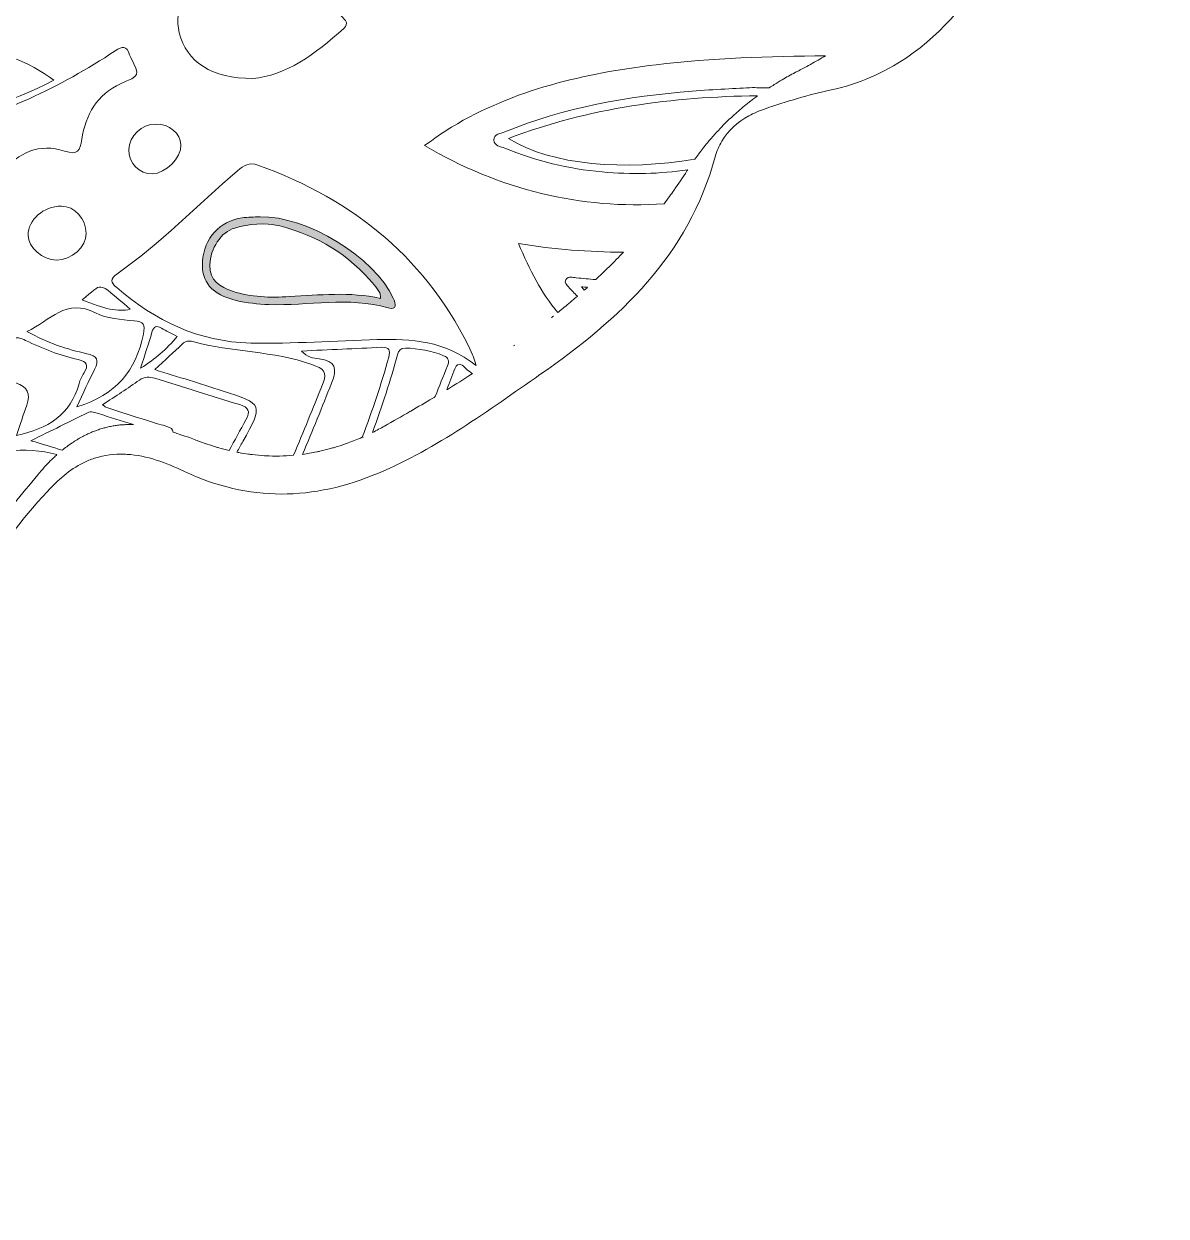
# Model space of a CAD drawing. Extents: x 55 to 2945, y -1852 to -85.
# Drawn here: x 772.2 to 985, y -1520.8 to -1298.7 of the extents above; entities that cross this region are included whole.
import ezdxf

# ---------------------------------------------------------------- set-up
doc = ezdxf.new("R2010")
doc.units = 0
doc.header["$MEASUREMENT"] = 0
doc.layers.add('Layer 1', color=7, linetype='Continuous')

# ---------------------------------------------------------------- blocks, each defined once
blk = doc.blocks.new('block 8')
at = {"layer": 'Layer 1', "true_color": 0xffffff}
h = blk.add_hatch(color=7, dxfattribs=at)
h.dxf.hatch_style = 2
edge = h.paths.add_edge_path()
edge.add_spline(control_points=[(816.19, -1334.61), (815.07, -1334.67), (813.94, -1334.65), (812.84, -1334.81), (808.64, -1335.41), (805.74, -1338.63), (805.46, -1342.93), (805.21, -1346.76), (807.15, -1349.11), (811.76, -1350.2), (813.73, -1350.67), (815.79, -1350.9), (817.82, -1350.97), (825.22, -1351.22), (832.66, -1349.44), (840.04, -1351.58), (841.75, -1352.08), (841.52, -1350.86), (841.02, -1349.75), (837.57, -1342.18), (824.83, -1334.42), (816.19, -1334.61)], knot_values=[0, 0, 0, 0, 1, 1, 1, 2, 2, 2, 3, 3, 3, 4, 4, 4, 5, 5, 5, 6, 6, 6, 7, 7, 7, 7], degree=3, periodic=1)
edge = h.paths.add_edge_path()
edge.add_spline(control_points=[(821.67, -1349.49), (818.1, -1349.69), (814.51, -1349.62), (811.07, -1348.49), (808.72, -1347.72), (806.79, -1346.5), (806.84, -1343.58), (806.88, -1340.56), (808.93, -1337.41), (811.48, -1336.71), (814.24, -1335.96), (816.94, -1335.59), (819.87, -1336.33), (826.95, -1338.12), (832.8, -1341.73), (837.47, -1347.3), (837.87, -1347.76), (838.2, -1348.28), (838.52, -1348.8), (838.61, -1348.95), (838.57, -1349.18), (838.64, -1349.82), (832.85, -1348.55), (827.27, -1349.18), (821.67, -1349.49)], knot_values=[0, 0, 0, 0, 1, 1, 1, 2, 2, 2, 3, 3, 3, 4, 4, 4, 5, 5, 5, 6, 6, 6, 7, 7, 7, 8, 8, 8, 8], degree=3, periodic=1)
at = {"layer": 'Layer 1', "lineweight": 0}
for points, knots in [([(984.23, -1238.67), (984.04, -1237.13), (983.65, -1235.56), (983.07, -1233.95), (982.05, -1231.18), (980.63, -1228.7), (978.93, -1226.43), (977.09, -1223.94), (974.91, -1221.7), (972.56, -1219.61), (966.07, -1213.85), (958.71, -1209.23), (951.76, -1204.09), (947.81, -1201.16), (943.88, -1198.21), (939.91, -1195.3), (936.3, -1192.65), (932.65, -1190.03), (928.93, -1187.51), (926.35, -1185.77), (923.82, -1183.96), (921.32, -1182.12), (914.12, -1176.81), (907.17, -1171.16), (900.24, -1165.5), (897.81, -1163.51), (895.38, -1161.53), (892.95, -1159.56), (891.09, -1158.05), (889.26, -1156.51), (887.44, -1154.96), (880.19, -1148.73), (873.22, -1142.13), (866.09, -1135.75), (858.42, -1128.87), (850.71, -1122.04), (842.75, -1115.51), (835.46, -1109.54), (827.97, -1103.83), (820.08, -1098.6), (815.18, -1095.35), (810.18, -1092.35), (805.04, -1089.66), (793.74, -1083.73), (781.82, -1079.23), (769.09, -1076.6), (766.02, -1075.96), (762.94, -1075.44), (759.86, -1075), (752.84, -1073.99), (745.77, -1073.41), (738.69, -1073), (735.58, -1072.82), (732.47, -1072.67), (729.36, -1072.52), (719.81, -1072.09), (710.27, -1071.85), (700.75, -1071.88), (685.52, -1071.92), (670.32, -1072.68), (655.17, -1074.53), (649.49, -1075.23), (643.82, -1076.08), (638.15, -1077.1), (636.6, -1077.38), (635.04, -1077.6), (633.48, -1077.78), (631.05, -1078.06), (628.61, -1078.23), (626.17, -1078.27), (623.75, -1078.31), (621.33, -1078.21), (618.9, -1078.02), (617.3, -1077.9), (615.71, -1077.74), (614.11, -1077.52), (612.29, -1077.26), (610.5, -1076.9), (608.75, -1076.47), (603.2, -1075.09), (597.95, -1072.87), (592.85, -1070.31), (591.24, -1069.5), (589.65, -1068.66), (588.07, -1067.8), (584.59, -1065.91), (581.09, -1064.14), (577.55, -1062.5), (562.77, -1055.65), (547.34, -1051.17), (530.6, -1050.58), (528.46, -1050.5), (526.32, -1050.46), (524.2, -1050.45), (509.3, -1050.39), (494.64, -1052.01), (480.18, -1055.79), (468.77, -1058.77), (458.56, -1064.55), (448.21, -1069.89), (437.11, -1075.6), (425.69, -1078.16), (413.91, -1078.1), (408.56, -1078.07), (403.13, -1077.51), (397.62, -1076.45), (389.73, -1074.94), (381.78, -1073.73), (373.79, -1072.98), (369.49, -1072.58), (365.18, -1072.3), (360.86, -1072.19), (355.87, -1072.07), (350.89, -1072.01), (345.9, -1071.99), (344.75, -1071.99), (343.6, -1071.97), (342.45, -1071.97), (324.06, -1071.98), (305.68, -1072.7), (287.32, -1074.32), (268.05, -1076.01), (250.2, -1081.5), (233.56, -1090.49), (229.57, -1092.65), (225.65, -1095), (221.81, -1097.55), (218.47, -1099.77), (215.22, -1102.08), (212, -1104.43), (202.44, -1111.44), (193.33, -1119.01), (184.4, -1126.8), (181.4, -1129.42), (178.41, -1132.05), (175.43, -1134.71), (173.68, -1136.27), (171.94, -1137.86), (170.2, -1139.44), (163.16, -1145.86), (156.18, -1152.36), (148.79, -1158.34), (147.29, -1159.56), (145.8, -1160.79), (144.31, -1162.03), (140.8, -1164.95), (137.3, -1167.89), (133.69, -1170.71), (132.12, -1171.93), (130.53, -1173.13), (128.91, -1174.29), (126.9, -1175.73), (124.91, -1177.19), (122.92, -1178.66), (116.33, -1183.53), (109.82, -1188.5), (103.14, -1193.24), (100.3, -1195.26), (97.49, -1197.33), (94.68, -1199.39), (91.61, -1201.66), (88.53, -1203.93), (85.42, -1206.14), (84.03, -1207.13), (82.66, -1208.16), (81.3, -1209.2), (78.15, -1211.62), (75.07, -1214.13), (72, -1216.65), (70.67, -1217.73), (69.34, -1218.82), (68, -1219.9), (64.54, -1222.68), (61.41, -1225.83), (59.2, -1229.71), (57.91, -1232), (56.98, -1234.34), (56.43, -1236.67), (55.12, -1242.32), (56.13, -1247.9), (60.05, -1252.39), (61.66, -1254.23), (63.75, -1255.89), (66.37, -1257.29), (68.6, -1258.49), (70.89, -1259.49), (73.24, -1260.32), (75.41, -1261.08), (77.62, -1261.69), (79.89, -1262.15), (82.02, -1262.58), (83.04, -1263.36), (82.76, -1265.8), (82.7, -1266.33), (82.66, -1266.88), (82.62, -1267.42), (82.48, -1269.62), (82.56, -1271.85), (83.08, -1274.01), (84.16, -1278.54), (85.65, -1282.67), (87.51, -1286.46), (91.84, -1295.24), (98.27, -1302), (106.89, -1306.65), (110.6, -1308.65), (114.69, -1310.28), (119.21, -1311.5), (121.29, -1312.06), (123.38, -1312.57), (125.49, -1313), (134.23, -1314.8), (139.17, -1320.38), (141.59, -1328.71), (143.63, -1335.68), (147.21, -1341.7), (151.97, -1346.97), (153.14, -1348.27), (154.36, -1349.54), (155.68, -1350.74), (161, -1355.64), (166.6, -1360.15), (172.4, -1364.38), (178.7, -1368.99), (185.24, -1373.27), (191.94, -1377.32), (198.19, -1381.11), (204.85, -1383.96), (212.03, -1385.44), (214.34, -1385.92), (216.68, -1386.33), (219.02, -1386.46), (219.49, -1386.49), (219.96, -1386.51), (220.44, -1386.52), (222.12, -1386.53), (223.8, -1386.38), (225.47, -1385.98), (226.56, -1385.72), (227.64, -1385.42), (228.72, -1385.12), (233.1, -1383.88), (237.39, -1382.29), (241.62, -1380.58), (244.61, -1379.37), (247.49, -1378.79), (250.25, -1378.85), (254.85, -1378.96), (259.1, -1380.87), (262.96, -1384.7), (264.08, -1385.81), (265.15, -1386.96), (266.18, -1388.14), (269.66, -1392.12), (272.73, -1396.47), (275.71, -1400.81), (277.52, -1403.45), (279.54, -1405.85), (281.68, -1408.13), (284.01, -1410.6), (286.49, -1412.92), (289.02, -1415.2), (290.18, -1416.24), (291.25, -1417.37), (292.41, -1418.4), (293.48, -1419.36), (294.63, -1420.22), (296.03, -1420.85), (297.48, -1421.49), (298.92, -1422.15), (300.36, -1422.81), (304.27, -1424.6), (308.14, -1426.46), (311.98, -1428.4), (313.37, -1429.1), (314.76, -1429.8), (316.14, -1430.52), (323.05, -1434.12), (329.37, -1438.77), (334.43, -1444.63), (339.86, -1450.91), (345.75, -1456.43), (353.09, -1460.33), (354.12, -1460.88), (355.17, -1461.41), (356.23, -1461.92), (357.38, -1462.48), (358.54, -1463.01), (359.72, -1463.5), (360.01, -1463.62), (360.24, -1463.74), (360.44, -1463.86), (361.1, -1464.29), (361.2, -1464.8), (360.6, -1465.83), (360.3, -1466.35), (360.02, -1466.87), (359.74, -1467.39), (358.95, -1468.85), (358.2, -1470.33), (357.45, -1471.81), (357.18, -1472.34), (356.92, -1472.87), (356.65, -1473.39), (337.91, -1509.88), (325.24, -1547.98), (319.87, -1588.02), (318.36, -1599.23), (317.43, -1610.6), (317.1, -1622.13), (316.84, -1631.24), (317.29, -1640.22), (318.73, -1649.04), (320.06, -1657.22), (322.24, -1665.25), (325.52, -1673.09), (328.73, -1680.75), (332.51, -1687.77), (336.78, -1694.22), (354.69, -1721.21), (381.49, -1738.02), (413.19, -1749.04), (415.51, -1749.84), (417.92, -1750.29), (420.33, -1750.28), (422.4, -1750.27), (424.47, -1749.93), (426.48, -1749.18), (427.49, -1748.8), (428.48, -1748.32), (429.45, -1747.74), (431.93, -1746.25), (433.45, -1744), (433.95, -1741.55), (434.48, -1738.96), (433.86, -1736.14), (431.98, -1733.74), (430.9, -1732.37), (429.57, -1731.3), (428.14, -1730.35), (427.77, -1730.11), (427.39, -1729.86), (427.01, -1729.63), (420.37, -1725.62), (414.06, -1721.12), (407.9, -1716.41), (383.2, -1697.52), (370.84, -1672.59), (371.19, -1641.46), (371.32, -1629.86), (372.7, -1618.38), (374.94, -1607), (376.01, -1601.57), (377.28, -1596.22), (378.73, -1590.94), (383.17, -1574.8), (389.33, -1559.32), (396.77, -1544.33), (399.14, -1539.54), (401.65, -1534.81), (404.27, -1530.12), (413.72, -1513.21), (425.07, -1497.55), (436.23, -1481.77), (436.89, -1480.84), (437.54, -1479.9), (438.19, -1478.97), (440.79, -1475.24), (443.4, -1471.41), (446.3, -1467.2), (447.48, -1473.39), (448.62, -1479.12), (449.66, -1484.77), (449.92, -1486.14), (450.17, -1487.51), (450.41, -1488.87), (451.4, -1494.54), (452.32, -1500.22), (453.18, -1505.91), (454.4, -1513.88), (455.5, -1521.86), (456.49, -1529.86), (457.32, -1536.59), (458.08, -1543.31), (458.76, -1550.05), (459.39, -1556.38), (459.95, -1562.72), (460.39, -1569.06), (460.63, -1572.53), (460.79, -1576), (460.91, -1579.48), (461.28, -1589.89), (461.21, -1600.32), (461.11, -1610.74), (461.07, -1614.32), (461.04, -1617.89), (461.02, -1621.46), (461.01, -1623.82), (461, -1626.17), (461, -1628.53), (460.97, -1637.61), (460.96, -1646.69), (460.62, -1655.77), (460.54, -1657.98), (460.6, -1660.19), (460.68, -1662.4), (460.75, -1664.37), (460.82, -1666.35), (460.82, -1668.32), (460.78, -1680.48), (461.27, -1692.66), (461.83, -1704.81), (462.1, -1710.88), (462.46, -1716.93), (462.89, -1722.99), (463.84, -1736.31), (465.16, -1749.59), (466.94, -1762.84), (468.91, -1777.42), (471.55, -1791.86), (476.88, -1805.67), (485.24, -1827.37), (506.23, -1841.53), (528.26, -1841.51), (532.34, -1841.5), (536.46, -1841.01), (540.54, -1839.99), (563.48, -1834.27), (576.8, -1818.63), (582.54, -1796.37), (587.6, -1776.72), (588.22, -1756.44), (589.71, -1736.3), (590.63, -1723.98), (591.66, -1711.66), (592.47, -1699.33), (592.57, -1697.86), (592.69, -1696.39), (592.79, -1694.92), (593.02, -1691.46), (593.11, -1688.01), (592.38, -1684.61), (592.06, -1683.09), (591.58, -1681.59), (590.87, -1680.1), (588.89, -1675.96), (586.01, -1672.83), (581.43, -1672.07), (580.33, -1671.88), (579.67, -1671.61), (579.33, -1671.13), (579.02, -1670.69), (578.97, -1670.07), (579.1, -1669.16), (579.37, -1667.33), (579.58, -1665.48), (579.78, -1663.64), (580.59, -1656.02), (580.89, -1648.36), (581.62, -1640.74), (581.93, -1637.5), (582.25, -1634.25), (582.57, -1631.01), (583.28, -1623.97), (584, -1616.93), (584.67, -1609.89), (584.98, -1606.71), (585.27, -1603.53), (585.55, -1600.34), (585.83, -1597.16), (586.09, -1593.98), (586.35, -1590.79), (586.92, -1583.68), (587.44, -1576.56), (587.96, -1569.45), (588.19, -1566.25), (588.42, -1563.06), (588.66, -1559.87), (589.47, -1548.83), (590.24, -1537.79), (591.03, -1526.75), (591.77, -1516.36), (592.52, -1505.97), (593.32, -1495.58), (593.55, -1492.55), (593.82, -1489.53), (594.12, -1486.47), (594.72, -1480.36), (595.42, -1474.12), (596.08, -1467.46), (599.8, -1472.81), (602.93, -1477.42), (606.18, -1481.94), (624.37, -1507.17), (640.96, -1533.32), (652.32, -1562.42), (663.92, -1592.12), (671.17, -1622.65), (668.39, -1654.86), (667.59, -1664.12), (665.36, -1673.01), (661.49, -1681.36), (660.53, -1683.43), (659.47, -1685.47), (658.3, -1687.47), (648.98, -1703.47), (635.52, -1715.32), (620.09, -1725.14), (619.4, -1725.58), (618.71, -1726.01), (618.01, -1726.44), (615.2, -1728.18), (612.4, -1729.92), (609.94, -1732.18), (603.93, -1737.72), (605.55, -1746.01), (613.23, -1748.82), (615.68, -1749.72), (618.16, -1750.13), (620.63, -1750.11), (623.1, -1750.09), (625.56, -1749.64), (627.97, -1748.84), (654.73, -1739.85), (678.15, -1725.73), (696.32, -1703.72), (708.35, -1689.15), (716.57, -1672.91), (720.59, -1654.92), (721.52, -1650.76), (722.22, -1646.52), (722.7, -1642.18), (722.98, -1639.61), (723.17, -1637.05), (723.32, -1634.48), (723.92, -1623.93), (723.45, -1613.37), (722.39, -1602.81), (720.59, -1584.92), (717.31, -1567.31), (713, -1549.88), (705.79, -1520.69), (694.39, -1493.13), (680.27, -1466.65), (679.25, -1464.73), (679.48, -1464.18), (681.47, -1463.51), (689.76, -1460.71), (696.84, -1455.99), (703.14, -1449.9), (705.52, -1447.59), (707.59, -1444.96), (710.02, -1442.79), (713.74, -1439.46), (717.42, -1436.08), (721.09, -1432.69), (723, -1430.93), (725.06, -1429.31), (727.39, -1428.24), (728.51, -1427.73), (729.69, -1427.33), (730.95, -1427.12), (736.04, -1426.28), (740.55, -1424.41), (744.78, -1421.73), (746, -1420.95), (747.21, -1420.12), (748.39, -1419.22), (754.28, -1414.69), (759.81, -1409.84), (763.55, -1403.42), (767.27, -1397.04), (771.52, -1391.08), (776.59, -1385.76), (778.55, -1383.71), (780.61, -1381.73), (783.27, -1380.43), (783.93, -1380.11), (784.61, -1379.82), (785.35, -1379.6), (787.26, -1379.01), (789.09, -1378.79), (790.88, -1378.84), (791.05, -1378.84), (791.23, -1378.86), (791.41, -1378.87), (795.13, -1379.08), (798.63, -1380.43), (802.08, -1382.05), (808.1, -1384.89), (814.11, -1386.25), (820.12, -1386.26), (826.14, -1386.27), (832.17, -1384.93), (838.24, -1382.37), (849.19, -1377.75), (858.67, -1370.73), (868.34, -1364.02), (883.21, -1353.72), (896.03, -1341.79), (901, -1323.42), (901.28, -1322.38), (901.7, -1321.43), (902.22, -1320.55), (903.41, -1318.54), (905.16, -1316.97), (907.26, -1315.82), (908.18, -1315.32), (909.15, -1314.89), (910.18, -1314.54), (914.27, -1313.18), (918.4, -1311.85), (922.6, -1310.97), (927.79, -1309.89), (932.47, -1307.78), (936.62, -1304.98), (950.57, -1295.56), (958.37, -1278.28), (958.29, -1265.73), (958.29, -1265.29), (958.33, -1264.92), (958.39, -1264.58), (958.66, -1263.18), (959.53, -1262.61), (961.16, -1262.25), (967.07, -1260.94), (972.54, -1258.6), (977.29, -1254.76), (982.67, -1250.42), (985.03, -1244.86), (984.23, -1238.67)], [0, 0, 0, 0, 1, 1, 1, 2, 2, 2, 3, 3, 3, 4, 4, 4, 5, 5, 5, 6, 6, 6, 7, 7, 7, 8, 8, 8, 9, 9, 9, 10, 10, 10, 11, 11, 11, 12, 12, 12, 13, 13, 13, 14, 14, 14, 15, 15, 15, 16, 16, 16, 17, 17, 17, 18, 18, 18, 19, 19, 19, 20, 20, 20, 21, 21, 21, 22, 22, 22, 23, 23, 23, 24, 24, 24, 25, 25, 25, 26, 26, 26, 27, 27, 27, 28, 28, 28, 29, 29, 29, 30, 30, 30, 31, 31, 31, 32, 32, 32, 33, 33, 33, 34, 34, 34, 35, 35, 35, 36, 36, 36, 37, 37, 37, 38, 38, 38, 39, 39, 39, 40, 40, 40, 41, 41, 41, 42, 42, 42, 43, 43, 43, 44, 44, 44, 45, 45, 45, 46, 46, 46, 47, 47, 47, 48, 48, 48, 49, 49, 49, 50, 50, 50, 51, 51, 51, 52, 52, 52, 53, 53, 53, 54, 54, 54, 55, 55, 55, 56, 56, 56, 57, 57, 57, 58, 58, 58, 59, 59, 59, 60, 60, 60, 61, 61, 61, 62, 62, 62, 63, 63, 63, 64, 64, 64, 65, 65, 65, 66, 66, 66, 67, 67, 67, 68, 68, 68, 69, 69, 69, 70, 70, 70, 71, 71, 71, 72, 72, 72, 73, 73, 73, 74, 74, 74, 75, 75, 75, 76, 76, 76, 77, 77, 77, 78, 78, 78, 79, 79, 79, 80, 80, 80, 81, 81, 81, 82, 82, 82, 83, 83, 83, 84, 84, 84, 85, 85, 85, 86, 86, 86, 87, 87, 87, 88, 88, 88, 89, 89, 89, 90, 90, 90, 91, 91, 91, 92, 92, 92, 93, 93, 93, 94, 94, 94, 95, 95, 95, 96, 96, 96, 97, 97, 97, 98, 98, 98, 99, 99, 99, 100, 100, 100, 101, 101, 101, 102, 102, 102, 103, 103, 103, 104, 104, 104, 105, 105, 105, 106, 106, 106, 107, 107, 107, 108, 108, 108, 109, 109, 109, 110, 110, 110, 111, 111, 111, 112, 112, 112, 113, 113, 113, 114, 114, 114, 115, 115, 115, 116, 116, 116, 117, 117, 117, 118, 118, 118, 119, 119, 119, 120, 120, 120, 121, 121, 121, 122, 122, 122, 123, 123, 123, 124, 124, 124, 125, 125, 125, 126, 126, 126, 127, 127, 127, 128, 128, 128, 129, 129, 129, 130, 130, 130, 131, 131, 131, 132, 132, 132, 133, 133, 133, 134, 134, 134, 135, 135, 135, 136, 136, 136, 137, 137, 137, 138, 138, 138, 139, 139, 139, 140, 140, 140, 141, 141, 141, 142, 142, 142, 143, 143, 143, 144, 144, 144, 145, 145, 145, 146, 146, 146, 147, 147, 147, 148, 148, 148, 149, 149, 149, 150, 150, 150, 151, 151, 151, 152, 152, 152, 153, 153, 153, 154, 154, 154, 155, 155, 155, 156, 156, 156, 157, 157, 157, 158, 158, 158, 159, 159, 159, 160, 160, 160, 161, 161, 161, 162, 162, 162, 163, 163, 163, 164, 164, 164, 165, 165, 165, 166, 166, 166, 167, 167, 167, 168, 168, 168, 169, 169, 169, 170, 170, 170, 171, 171, 171, 172, 172, 172, 173, 173, 173, 174, 174, 174, 175, 175, 175, 176, 176, 176, 177, 177, 177, 178, 178, 178, 179, 179, 179, 180, 180, 180, 181, 181, 181, 182, 182, 182, 183, 183, 183, 184, 184, 184, 185, 185, 185, 186, 186, 186, 187, 187, 187, 188, 188, 188, 189, 189, 189, 190, 190, 190, 191, 191, 191, 192, 192, 192, 193, 193, 193, 194, 194, 194, 195, 195, 195, 196, 196, 196, 197, 197, 197, 198, 198, 198, 199, 199, 199, 200, 200, 200, 201, 201, 201, 202, 202, 202, 203, 203, 203, 204, 204, 204, 205, 205, 205, 206, 206, 206, 207, 207, 207, 208, 208, 208, 209, 209, 209, 210, 210, 210, 210]), ([(801.14, -1300.35), (800, -1295.83), (802.27, -1291.65), (806.87, -1289.53), (811.31, -1287.49), (815.66, -1288.41), (819.95, -1289.9), (824.34, -1291.42), (828.05, -1294.11), (831.4, -1297.32), (832.04, -1297.94), (832.86, -1298.52), (831.77, -1299.52), (826.51, -1304.35), (820.86, -1308.37), (814.87, -1308.83), (807.14, -1308.92), (802.51, -1305.72), (801.14, -1300.35)], [0, 0, 0, 0, 1, 1, 1, 2, 2, 2, 3, 3, 3, 4, 4, 4, 5, 5, 5, 6, 6, 6, 6]), ([(782.96, -1320.18), (782.61, -1322.27), (782.3, -1323.19), (779.77, -1322.38), (775.06, -1320.87), (771.15, -1322.56), (768.16, -1326.41), (767.44, -1327.35), (766.92, -1328.16), (765.46, -1327.35), (761.11, -1324.92), (756.67, -1322.66), (751.64, -1319.99), (753.51, -1319.47), (754.69, -1319.13), (755.86, -1318.81), (767.77, -1315.56), (778.92, -1310.59), (789.18, -1303.71), (790.53, -1302.81), (791.35, -1302.71), (791.85, -1304.42), (791.91, -1304.61), (792.02, -1304.79), (792.11, -1304.97), (793.87, -1308.4), (793.8, -1308.25), (790.21, -1309.84), (785.81, -1311.8), (783.72, -1315.63), (782.96, -1320.18)], [0, 0, 0, 0, 1, 1, 1, 2, 2, 2, 3, 3, 3, 4, 4, 4, 5, 5, 5, 6, 6, 6, 7, 7, 7, 8, 8, 8, 9, 9, 9, 10, 10, 10, 10]), ([(754.37, -1314.91), (755.35, -1313.75), (756.36, -1312.73), (754.68, -1311.37), (754.04, -1310.85), (754.23, -1310.34), (754.77, -1309.86), (755.16, -1309.52), (755.53, -1309.17), (755.9, -1308.82), (758.14, -1306.7), (759.87, -1302.26), (762.62, -1302.83), (767.71, -1303.89), (772.97, -1305.6), (777.79, -1309.19), (769.46, -1313.48), (761, -1315.81), (752.33, -1318.25), (752.46, -1316.44), (753.62, -1315.79), (754.37, -1314.91)], [0, 0, 0, 0, 1, 1, 1, 2, 2, 2, 3, 3, 3, 4, 4, 4, 5, 5, 5, 6, 6, 6, 7, 7, 7, 7]), ([(918.76, -1306.22), (918.29, -1306.49), (917.81, -1306.74), (917.33, -1306.99), (916.98, -1307.17), (916.64, -1307.37), (916.29, -1307.54), (916.16, -1307.61), (916.04, -1307.68), (915.91, -1307.75), (915.08, -1308.18), (914.27, -1308.62), (913.47, -1309.09), (912.97, -1309.38), (912.5, -1309.69), (912.01, -1309.99), (911.7, -1310.18), (911.38, -1310.37), (911.07, -1310.57), (910.06, -1310.57), (909.03, -1310.57), (907.96, -1310.56), (905.05, -1310.72), (900.86, -1310.86), (896.68, -1311.21), (884.72, -1312.19), (872.97, -1314.2), (861.79, -1318.8), (861, -1319.13), (859.72, -1319.15), (859.76, -1320.32), (859.79, -1321.44), (861.03, -1321.52), (861.82, -1321.85), (867.61, -1324.25), (873.67, -1325.67), (879.91, -1326.26), (885.41, -1326.77), (890.73, -1326.63), (895.87, -1325.86), (895.85, -1325.9), (895.82, -1325.93), (895.79, -1325.97), (895.78, -1326), (895.76, -1326.03), (895.74, -1326.06), (894.95, -1327.3), (894.13, -1328.5), (893.3, -1329.69), (893.03, -1330.08), (892.75, -1330.45), (892.47, -1330.83), (892.14, -1331.29), (891.8, -1331.74), (891.47, -1332.18), (876.18, -1333.31), (860.68, -1329.55), (846.83, -1321.34), (848.59, -1320.13), (850.16, -1318.93), (851.85, -1317.92), (863.58, -1310.88), (876.59, -1307.9), (889.97, -1306.31), (900.48, -1305.06), (911.02, -1304.69), (921.57, -1304.63), (920.64, -1305.17), (919.7, -1305.7), (918.76, -1306.22)], [0, 0, 0, 0, 1, 1, 1, 2, 2, 2, 3, 3, 3, 4, 4, 4, 5, 5, 5, 6, 6, 6, 7, 7, 7, 8, 8, 8, 9, 9, 9, 10, 10, 10, 11, 11, 11, 12, 12, 12, 13, 13, 13, 14, 14, 14, 15, 15, 15, 16, 16, 16, 17, 17, 17, 18, 18, 18, 19, 19, 19, 20, 20, 20, 21, 21, 21, 22, 22, 22, 23, 23, 23, 23]), ([(907.32, -1313.25), (906.54, -1313.87), (905.78, -1314.51), (905.04, -1315.16), (904.85, -1315.33), (904.66, -1315.5), (904.47, -1315.67), (903.77, -1316.31), (903.09, -1316.96), (902.43, -1317.63), (902.24, -1317.83), (902.05, -1318.03), (901.86, -1318.24), (901.33, -1318.8), (900.81, -1319.37), (900.3, -1319.96), (900.11, -1320.17), (899.93, -1320.37), (899.75, -1320.59), (899.18, -1321.27), (898.63, -1321.97), (898.1, -1322.68), (897.88, -1322.97), (897.66, -1323.26), (897.45, -1323.55), (897.37, -1323.66), (897.29, -1323.77), (897.21, -1323.88), (884.31, -1326.07), (870.44, -1325.08), (862.48, -1320.02), (877.68, -1314.26), (893.1, -1312.28), (908.87, -1312.07), (908.43, -1312.39), (908.01, -1312.72), (907.58, -1313.05), (907.49, -1313.12), (907.4, -1313.18), (907.32, -1313.25)], [0, 0, 0, 0, 1, 1, 1, 2, 2, 2, 3, 3, 3, 4, 4, 4, 5, 5, 5, 6, 6, 6, 7, 7, 7, 8, 8, 8, 9, 9, 9, 10, 10, 10, 11, 11, 11, 12, 12, 12, 13, 13, 13, 13]), ([(796.75, -1317.34), (799.29, -1317.33), (801.39, -1319.06), (801.44, -1321.21), (801.5, -1323.66), (798.67, -1326.54), (796.12, -1326.62), (793.7, -1326.69), (791.7, -1324.64), (791.73, -1322.11), (791.77, -1319.59), (794.12, -1317.36), (796.75, -1317.34)], [0, 0, 0, 0, 1, 1, 1, 2, 2, 2, 3, 3, 3, 4, 4, 4, 4]), ([(838.03, -1357.5), (830.17, -1357.73), (822.33, -1358.29), (814.44, -1358.13), (804.7, -1357.93), (796.7, -1353.95), (789.47, -1347.81), (788.28, -1346.8), (788.23, -1346.21), (789.51, -1345.29), (797.61, -1339.58), (804.53, -1332.48), (812, -1326.03), (813.16, -1325.03), (814.14, -1324.41), (815.8, -1325), (833.85, -1331.45), (847.59, -1342.74), (855.8, -1360.31), (855.96, -1360.67), (856.05, -1361.06), (856.46, -1362.34), (850.54, -1357.67), (844.33, -1357.32), (838.03, -1357.5)], [0, 0, 0, 0, 1, 1, 1, 2, 2, 2, 3, 3, 3, 4, 4, 4, 5, 5, 5, 6, 6, 6, 7, 7, 7, 8, 8, 8, 8]), ([(778.24, -1342.68), (775.72, -1342.7), (772.96, -1340.3), (772.96, -1338.09), (772.96, -1335.15), (775.8, -1332.66), (779.19, -1332.63), (781.59, -1332.61), (783.75, -1334.99), (783.8, -1337.72), (783.84, -1340.21), (781.11, -1342.65), (778.24, -1342.68)], [0, 0, 0, 0, 1, 1, 1, 2, 2, 2, 3, 3, 3, 4, 4, 4, 4]), ([(816.19, -1334.61), (815.07, -1334.67), (813.94, -1334.65), (812.84, -1334.81), (808.64, -1335.41), (805.74, -1338.63), (805.46, -1342.93), (805.21, -1346.76), (807.15, -1349.11), (811.76, -1350.2), (813.73, -1350.67), (815.79, -1350.9), (817.82, -1350.97), (825.22, -1351.22), (832.66, -1349.44), (840.04, -1351.58), (841.75, -1352.08), (841.52, -1350.86), (841.02, -1349.75), (837.57, -1342.18), (824.83, -1334.42), (816.19, -1334.61)], [0, 0, 0, 0, 1, 1, 1, 2, 2, 2, 3, 3, 3, 4, 4, 4, 5, 5, 5, 6, 6, 6, 7, 7, 7, 7]), ([(821.67, -1349.49), (818.1, -1349.69), (814.51, -1349.62), (811.07, -1348.49), (808.72, -1347.72), (806.79, -1346.5), (806.84, -1343.58), (806.88, -1340.56), (808.93, -1337.41), (811.48, -1336.71), (814.24, -1335.96), (816.94, -1335.59), (819.87, -1336.33), (826.95, -1338.12), (832.8, -1341.73), (837.47, -1347.3), (837.87, -1347.76), (838.2, -1348.28), (838.52, -1348.8), (838.61, -1348.95), (838.57, -1349.18), (838.64, -1349.82), (832.85, -1348.55), (827.27, -1349.18), (821.67, -1349.49)], [0, 0, 0, 0, 1, 1, 1, 2, 2, 2, 3, 3, 3, 4, 4, 4, 5, 5, 5, 6, 6, 6, 7, 7, 7, 8, 8, 8, 8]), ([(879.91, -1345.2), (879.52, -1345.58), (879.13, -1345.95), (878.73, -1346.32), (877.53, -1346.22), (876.32, -1346.11), (875.11, -1345.99), (874.44, -1345.92), (873.65, -1345.53), (873.18, -1346.35), (872.86, -1346.88), (873.31, -1347.31), (873.65, -1347.67), (874.19, -1348.27), (874.74, -1348.85), (875.31, -1349.4), (875.16, -1349.53), (875.01, -1349.67), (874.86, -1349.8), (874.11, -1350.44), (873.35, -1351.08), (872.58, -1351.71), (872.28, -1351.96), (871.97, -1352.21), (871.66, -1352.46), (868.62, -1348.81), (866.39, -1344.52), (864.36, -1339.61), (871.03, -1340.68), (877.5, -1341.2), (883.9, -1341.2), (883.02, -1342.13), (882.13, -1343.04), (881.22, -1343.94), (880.79, -1344.37), (880.35, -1344.78), (879.91, -1345.2)], [0, 0, 0, 0, 1, 1, 1, 2, 2, 2, 3, 3, 3, 4, 4, 4, 5, 5, 5, 6, 6, 6, 7, 7, 7, 8, 8, 8, 9, 9, 9, 10, 10, 10, 11, 11, 11, 12, 12, 12, 12]), ([(791.99, -1351.85), (789.78, -1352.33), (787.1, -1351.82), (783.03, -1350.06), (787.06, -1347.07), (785.39, -1346.17), (791.99, -1351.85)], [0, 0, 0, 0, 1, 1, 1, 2, 2, 2, 2]), ([(876.59, -1348.28), (876.41, -1348.07), (876.23, -1347.87), (876.06, -1347.66), (876.45, -1347.69), (876.82, -1347.71), (877.21, -1347.74), (877.2, -1347.74), (877.2, -1347.74), (877.2, -1347.75), (877, -1347.93), (876.79, -1348.1), (876.59, -1348.28)], [0, 0, 0, 0, 1, 1, 1, 2, 2, 2, 3, 3, 3, 4, 4, 4, 4]), ([(785.35, -1363.05), (786.27, -1361.28), (785.82, -1360.54), (783.9, -1360.12), (780.22, -1359.31), (776.63, -1358.16), (772.75, -1355.99), (777.08, -1353.94), (780.07, -1349.69), (785.55, -1352.52), (787.65, -1353.6), (790.29, -1353.75), (792.71, -1354), (794.51, -1354.18), (794.82, -1354.68), (794.46, -1356.46), (793.11, -1363.26), (789.32, -1367.82), (782.07, -1370.02), (783.28, -1367.42), (784.23, -1365.19), (785.35, -1363.05)], [0, 0, 0, 0, 1, 1, 1, 2, 2, 2, 3, 3, 3, 4, 4, 4, 5, 5, 5, 6, 6, 6, 7, 7, 7, 7]), ([(796.05, -1356.1), (796.36, -1355.08), (796.85, -1354.79), (797.82, -1355.35), (798.69, -1355.86), (799.59, -1356.31), (800.76, -1356.92), (798.71, -1359.31), (796.67, -1361.08), (793.94, -1362.83), (794.74, -1360.31), (795.42, -1358.21), (796.05, -1356.1)], [0, 0, 0, 0, 1, 1, 1, 2, 2, 2, 3, 3, 3, 4, 4, 4, 4]), ([(870.52, -1353.39), (870.52, -1353.39), (870.52, -1353.38), (870.52, -1353.38), (870.63, -1353.3), (870.75, -1353.21), (870.86, -1353.12), (870.8, -1353.16), (870.74, -1353.21), (870.69, -1353.26), (870.63, -1353.3), (870.58, -1353.35), (870.52, -1353.39)], [0, 0, 0, 0, 1, 1, 1, 2, 2, 2, 3, 3, 3, 4, 4, 4, 4]), ([(772.72, -1369.69), (773.46, -1367.57), (772.93, -1366.3), (770.62, -1365.56), (767.64, -1364.58), (764.76, -1363.26), (761.64, -1361.37), (764.68, -1359.91), (767.3, -1358.68), (769.89, -1357.39), (770.86, -1356.91), (771.65, -1357.25), (772.5, -1357.65), (775.64, -1359.16), (778.88, -1360.44), (782.28, -1361.21), (783.92, -1361.59), (784.32, -1362.27), (783.38, -1363.72), (782.99, -1364.31), (782.65, -1364.97), (782.47, -1365.65), (780.91, -1371.51), (776.59, -1374.1), (770.79, -1375.37), (771.48, -1373.32), (772.08, -1371.5), (772.72, -1369.69)], [0, 0, 0, 0, 1, 1, 1, 2, 2, 2, 3, 3, 3, 4, 4, 4, 5, 5, 5, 6, 6, 6, 7, 7, 7, 8, 8, 8, 9, 9, 9, 9]), ([(822.41, -1379.04), (820.69, -1379.2), (818.95, -1379.23), (817.21, -1379.14), (817.14, -1379.13), (817.08, -1379.12), (817.01, -1379.12), (816.25, -1379.08), (815.49, -1379.01), (814.73, -1378.92), (814.51, -1378.89), (814.28, -1378.85), (814.05, -1378.82), (813.45, -1378.74), (812.86, -1378.65), (812.26, -1378.54), (812.13, -1378.52), (812.01, -1378.49), (811.88, -1378.46), (812.24, -1377.81), (812.61, -1377.15), (812.97, -1376.5), (816.82, -1369.55), (816.82, -1369.52), (809.12, -1367.01), (805.07, -1365.69), (801, -1364.47), (796.59, -1363.09), (798.48, -1361.33), (800.11, -1359.83), (801.71, -1358.3), (802.3, -1357.74), (802.93, -1357.65), (803.68, -1357.86), (810.94, -1359.88), (818.65, -1359.55), (825.83, -1362.13), (827.98, -1362.91), (828.85, -1363.43), (827.84, -1365.87), (826.02, -1370.26), (824.32, -1374.68), (822.43, -1379.04), (822.43, -1379.04), (822.42, -1379.04), (822.41, -1379.04)], [0, 0, 0, 0, 1, 1, 1, 2, 2, 2, 3, 3, 3, 4, 4, 4, 5, 5, 5, 6, 6, 6, 7, 7, 7, 8, 8, 8, 9, 9, 9, 10, 10, 10, 11, 11, 11, 12, 12, 12, 13, 13, 13, 14, 14, 14, 15, 15, 15, 15]), ([(835.27, -1375.67), (835.25, -1375.68), (835.23, -1375.69), (835.21, -1375.7), (835.21, -1375.7), (835.21, -1375.69), (835.21, -1375.69), (834.34, -1376.08), (833.47, -1376.43), (832.6, -1376.75), (832.44, -1376.8), (832.29, -1376.85), (832.14, -1376.91), (831.45, -1377.15), (830.75, -1377.38), (830.06, -1377.58), (829.82, -1377.65), (829.58, -1377.72), (829.33, -1377.79), (828.67, -1377.97), (828.01, -1378.14), (827.34, -1378.28), (827.14, -1378.33), (826.94, -1378.38), (826.74, -1378.42), (825.86, -1378.6), (824.99, -1378.75), (824.11, -1378.87), (825.98, -1374.49), (827.74, -1370.06), (829.5, -1365.63), (830.6, -1362.88), (830.29, -1361.48), (827.19, -1361.05), (826.16, -1360.9), (824.96, -1360.88), (823.92, -1359.62), (829.07, -1359.39), (833.93, -1359.18), (838.8, -1358.93), (840.28, -1358.86), (840.51, -1359.46), (840.16, -1360.78), (838.8, -1365.85), (837.08, -1370.79), (835.21, -1375.69), (835.28, -1375.67), (835.34, -1375.63), (835.41, -1375.6), (835.36, -1375.63), (835.31, -1375.65), (835.27, -1375.67)], [0, 0, 0, 0, 1, 1, 1, 2, 2, 2, 3, 3, 3, 4, 4, 4, 5, 5, 5, 6, 6, 6, 7, 7, 7, 8, 8, 8, 9, 9, 9, 10, 10, 10, 11, 11, 11, 12, 12, 12, 13, 13, 13, 14, 14, 14, 15, 15, 15, 16, 16, 16, 17, 17, 17, 17]), ([(837.13, -1374.79), (838.96, -1369.8), (840.52, -1365.09), (841.81, -1360.3), (842.02, -1359.51), (842.39, -1359.03), (843.26, -1359.06), (845.72, -1359.16), (848.11, -1359.55), (850.4, -1360.49), (851.36, -1360.88), (851.49, -1361.45), (851.1, -1362.4), (850.33, -1364.3), (849.58, -1366.2), (848.84, -1368.12), (848.68, -1368.21), (848.52, -1368.31), (848.36, -1368.4), (847, -1369.22), (845.63, -1370.02), (844.26, -1370.81), (844.21, -1370.85), (844.16, -1370.88), (844.1, -1370.91), (842.54, -1371.81), (840.97, -1372.7), (839.4, -1373.59), (838.65, -1374.01), (837.9, -1374.41), (837.15, -1374.79), (837.14, -1374.79), (837.14, -1374.79), (837.13, -1374.79)], [0, 0, 0, 0, 1, 1, 1, 2, 2, 2, 3, 3, 3, 4, 4, 4, 5, 5, 5, 6, 6, 6, 7, 7, 7, 8, 8, 8, 9, 9, 9, 10, 10, 10, 11, 11, 11, 11]), ([(863.44, -1358.68), (863.44, -1358.68), (863.44, -1358.67), (863.44, -1358.67), (863.52, -1358.62), (863.59, -1358.57), (863.66, -1358.52), (863.59, -1358.57), (863.52, -1358.62), (863.44, -1358.68)], [0, 0, 0, 0, 1, 1, 1, 2, 2, 2, 3, 3, 3, 3]), ([(855.69, -1363.88), (854.17, -1364.86), (852.64, -1365.81), (851.09, -1366.76), (851.06, -1366.78), (851.03, -1366.8), (851, -1366.81), (851.49, -1365.51), (851.98, -1364.21), (852.5, -1362.92), (853.11, -1361.41), (854.04, -1362.27), (854.59, -1362.92), (854.87, -1363.25), (855.34, -1363.53), (855.76, -1363.84), (855.73, -1363.85), (855.71, -1363.87), (855.69, -1363.88)], [0, 0, 0, 0, 1, 1, 1, 2, 2, 2, 3, 3, 3, 4, 4, 4, 5, 5, 5, 6, 6, 6, 6]), ([(808.48, -1377.66), (808.29, -1377.6), (808.09, -1377.54), (807.9, -1377.48), (807.39, -1377.33), (806.87, -1377.16), (806.36, -1376.99), (806.16, -1376.92), (805.95, -1376.85), (805.75, -1376.78), (805.06, -1376.53), (804.37, -1376.27), (803.69, -1375.99), (803.25, -1375.81), (802.8, -1375.67), (802.34, -1375.53), (801.85, -1375.38), (801.37, -1375.24), (800.9, -1375.06), (800.59, -1374.94), (800.28, -1374.83), (799.98, -1374.72), (799.96, -1374.18), (799.58, -1373.91), (798.81, -1373.65), (798.02, -1373.39), (796.83, -1373.13), (795.19, -1372.59), (792.67, -1371.76), (790.14, -1370.98), (787.62, -1370.17), (787.43, -1370.11), (787.27, -1369.95), (786.83, -1369.66), (789.33, -1367.99), (791.55, -1366.56), (793.71, -1365.04), (794.66, -1364.37), (795.6, -1364.39), (796.61, -1364.7), (801.87, -1366.34), (807.11, -1368.01), (812.39, -1369.61), (814.05, -1370.11), (814.44, -1370.84), (813.56, -1372.43), (812.51, -1374.34), (811.47, -1376.25), (810.41, -1378.16), (809.77, -1378.01), (809.13, -1377.84), (808.48, -1377.66)], [0, 0, 0, 0, 1, 1, 1, 2, 2, 2, 3, 3, 3, 4, 4, 4, 5, 5, 5, 6, 6, 6, 7, 7, 7, 8, 8, 8, 9, 9, 9, 10, 10, 10, 11, 11, 11, 12, 12, 12, 13, 13, 13, 14, 14, 14, 15, 15, 15, 16, 16, 16, 17, 17, 17, 17]), ([(790.91, -1373.34), (790.64, -1373.36), (790.36, -1373.37), (790.09, -1373.4), (789.78, -1373.43), (789.48, -1373.48), (789.18, -1373.52), (788.92, -1373.56), (788.66, -1373.6), (788.4, -1373.65), (788.1, -1373.71), (787.8, -1373.79), (787.5, -1373.86), (787.25, -1373.93), (787, -1373.99), (786.76, -1374.06), (786.45, -1374.15), (786.15, -1374.25), (785.85, -1374.36), (785.62, -1374.44), (785.39, -1374.52), (785.16, -1374.61), (784.85, -1374.73), (784.55, -1374.86), (784.25, -1375), (784.03, -1375.1), (783.82, -1375.2), (783.6, -1375.3), (783.29, -1375.45), (782.99, -1375.62), (782.69, -1375.79), (782.49, -1375.91), (782.28, -1376.02), (782.08, -1376.14), (781.78, -1376.32), (781.48, -1376.52), (781.18, -1376.72), (780.99, -1376.85), (780.79, -1376.98), (780.6, -1377.11), (780.3, -1377.33), (780.01, -1377.56), (779.71, -1377.79), (779.58, -1377.89), (779.46, -1377.98), (779.33, -1378.08), (777.51, -1377.53), (775.6, -1376.95), (773.48, -1376.33), (777.34, -1374.43), (780.68, -1372.8), (784.01, -1371.14), (784.75, -1370.76), (785.39, -1371.09), (786.07, -1371.29), (788.24, -1371.95), (790.41, -1372.63), (792.59, -1373.29), (792.42, -1373.29), (792.26, -1373.29), (792.09, -1373.29), (792, -1373.29), (791.91, -1373.3), (791.82, -1373.3), (791.51, -1373.3), (791.21, -1373.32), (790.91, -1373.34)], [0, 0, 0, 0, 1, 1, 1, 2, 2, 2, 3, 3, 3, 4, 4, 4, 5, 5, 5, 6, 6, 6, 7, 7, 7, 8, 8, 8, 9, 9, 9, 10, 10, 10, 11, 11, 11, 12, 12, 12, 13, 13, 13, 14, 14, 14, 15, 15, 15, 16, 16, 16, 17, 17, 17, 18, 18, 18, 19, 19, 19, 20, 20, 20, 21, 21, 21, 22, 22, 22, 22]), ([(777.4, -1379.81), (777.01, -1380.19), (776.62, -1380.59), (776.23, -1381.01), (776.15, -1381.1), (776.07, -1381.19), (775.99, -1381.27), (775.58, -1381.72), (775.18, -1382.19), (774.78, -1382.67), (771.81, -1386.29), (768.82, -1389.91), (765.7, -1393.4), (765.68, -1393.42), (765.65, -1393.45), (765.63, -1393.48), (764.57, -1393.11), (763.44, -1392.72), (762.19, -1392.28), (764.36, -1390.47), (766.01, -1388.99), (767.77, -1387.66), (769.48, -1386.36), (769.6, -1385.39), (767.49, -1384.47), (765.19, -1383.46), (762.91, -1382.37), (760.55, -1381.28), (765.71, -1378.04), (772.43, -1377.27), (778.35, -1378.92), (778.13, -1379.12), (777.91, -1379.32), (777.7, -1379.53), (777.6, -1379.62), (777.5, -1379.71), (777.4, -1379.81)], [0, 0, 0, 0, 1, 1, 1, 2, 2, 2, 3, 3, 3, 4, 4, 4, 5, 5, 5, 6, 6, 6, 7, 7, 7, 8, 8, 8, 9, 9, 9, 10, 10, 10, 11, 11, 11, 12, 12, 12, 12])]:
    blk.add_open_spline(points, degree=3, knots=knots, dxfattribs=at)
blk = doc.blocks.new('block 5')
at = {"layer": 'Layer 1'}
blk.add_blockref('block 8', (0, 0), dxfattribs=at)

msp = doc.modelspace()

# ---------------------------------------------------------------- block references
at = {"layer": 'Layer 1'}
msp.add_blockref('block 5', (0, 0), dxfattribs=at)

doc.saveas('drawing.dxf')
